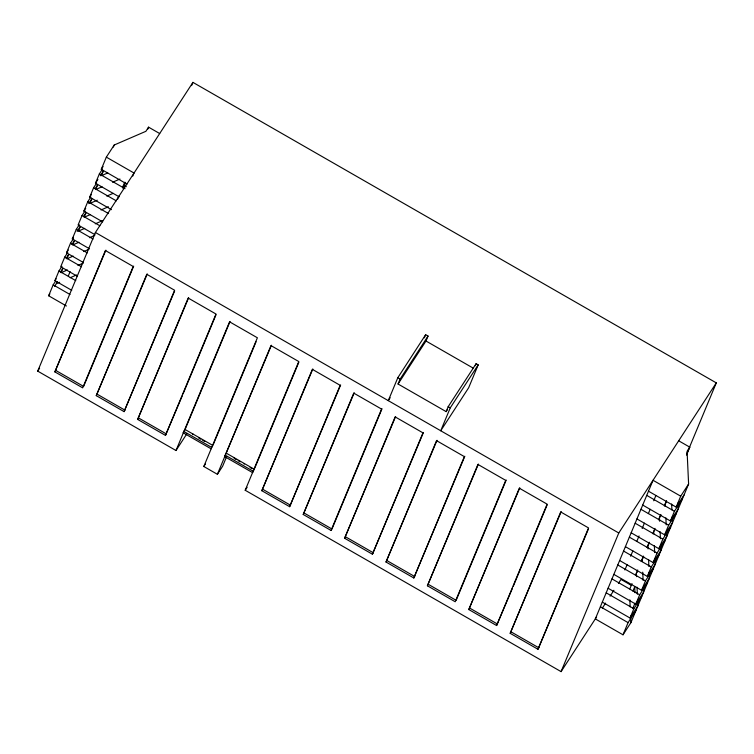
<?xml version="1.0" encoding="UTF-8"?>
<svg xmlns="http://www.w3.org/2000/svg" width="754" height="754" viewBox="0 0 754 754"><rect width="100%" height="100%" fill="white"/><g stroke="black" fill="none" stroke-linecap="round" stroke-linejoin="round"><path stroke-width="1.13" d="M192.788 434.615L193.015 434.059M234.409 457.829L234.183 458.385L236.172 459.525M66.437 305.992L48.633 295.766L53.185 284.842L55.608 281.11M71.734 290.318L54.919 280.667L58.953 270.978L61.988 266.313M67.756 252.449L64.721 257.114L60.716 266.746L77.53 276.398M83.317 262.477L66.512 252.826L70.49 243.25L73.524 238.584M89.113 248.566L72.299 238.905L76.267 229.386L79.293 224.72M85.07 210.866L82.035 215.531L78.096 224.994L94.91 234.645M102.676 221.855L83.892 211.073L87.803 201.667L90.838 197.001M111.441 209.64L89.688 197.152L93.581 187.803L96.606 183.137M119.207 196.86L95.475 183.231L99.349 173.938L102.374 169.273M126.983 184.08L101.272 169.311L106.342 157.134L114.222 145.004L145.871 131.319L148.576 127.162L159.688 133.543M54.693 286.435L57.342 281.647M113.373 147.039L114.222 145.004M68.341 275.898L70.113 271.638M186.898 433.738L175.993 450.524L37.7 371.119L95.409 232.486L192.93 82.375L716.3 382.881L686.545 454.36M117.577 199.31L118.906 196.106M122.459 187.576L124.674 182.251M123.383 187.689L125.598 182.355M147.699 129.264L148.576 127.162M132.761 176.078L134.033 173.034L106.342 157.134M54.872 371.892L105.39 250.517L133.204 266.482L82.686 387.858L54.872 371.892L105.871 250.168M191.582 85.626L192.93 82.375M133.684 266.134L83.619 386.425L55.805 370.459M96.267 395.652L146.785 274.286L174.598 290.252L124.08 411.627L96.267 395.652L147.266 273.928M124.08 411.627L174.626 290.987M137.662 419.422L188.18 298.047L215.993 314.022L165.475 435.388L137.662 419.422L188.66 297.698M165.475 435.388L182.195 396.029M183.09 393.861L216.021 314.757M211.374 448.31L211.063 448.79L183.25 432.815L183.835 431.42L185.079 429.507L212.892 445.473L211.648 447.386L183.835 431.42M175.993 450.524L229.574 321.817L257.387 337.783L203.806 466.5L217.388 474.294L222.628 466.236L226.634 456.604M184.853 430.053L230.055 321.458M213.344 444.398L256.068 341.751M252.769 472.079L252.458 472.551L224.645 456.585L271.449 345.228M217.388 474.294L270.969 345.586L298.782 361.552L245.201 490.26L561.07 671.625L596.602 616.932M244.136 464.096L244.371 463.55M252.458 472.551L254.287 469.242L226.473 453.267M254.739 468.159L298.81 362.278M261.836 490.722L312.354 369.347L340.167 385.322L289.649 506.688L261.836 490.722L312.835 368.998M289.649 506.688L340.648 384.974M303.231 514.492L353.749 393.117L381.562 409.083L331.044 530.458L303.231 514.492L354.229 392.768M332.42 527.941L382.042 408.734M447.405 409.667L446.132 411.618L398.055 384.012L425.982 341.015L428.036 336.077L425.652 334.71L397.801 377.745L388.272 400.647L390.167 397.707M398.055 384.012L400.11 379.073L428.036 336.077M424.351 337.83L425.652 334.71M344.616 538.252L395.143 416.887L422.956 432.853L372.429 554.228L344.616 538.252L395.624 416.528M372.429 554.228L423.437 432.504M446.132 411.618L448.187 406.679L476.123 363.682L478.187 364.87L468.649 387.773L440.722 430.76L450.251 407.867L478.187 364.87M386.01 562.022L436.538 440.647L464.351 456.622L413.823 577.988L386.01 562.022L437.018 440.298M475.303 365.662L476.123 363.682M413.823 577.988L464.832 456.264M427.405 585.792L477.923 464.417L505.736 480.383L455.218 601.758L427.405 585.792L478.404 464.068M506.217 480.034L456.151 600.325L428.338 584.35M468.799 609.552L519.317 488.187L547.131 504.153L496.613 625.528L468.799 609.552L519.798 487.829M496.613 625.528L512.428 588.327M513.333 586.16L547.159 504.888M510.185 633.322L560.712 511.947L588.525 527.923L537.998 649.288L510.185 633.322L561.193 511.598M537.998 649.288L575.019 561.164M575.924 558.997L588.554 528.648M561.07 671.625L618.78 532.993L716.3 382.881M624.906 569.967L627.092 564.718M630.627 556.216L632.851 550.882M636.847 541.287L639.062 535.962M642.172 528.497L644.387 523.163M648.383 513.568L650.165 509.299M653.709 500.769L655.933 495.435M629.826 588.902L632.012 583.653M635.509 575.255L637.714 569.958M641.258 561.419L643.482 556.094M647.036 547.564L649.251 542.23M652.804 533.7L655.019 528.365M658.572 519.836L660.796 514.501M664.34 505.972L666.564 500.637M686.489 455.114L689.797 447.169L678.685 440.788M632.917 591.145L634.708 586.848L634.981 592.719M632.729 608.582L634.962 603.209M648.478 491.203L676.168 507.103L680.711 496.179L653.03 480.279L595.321 618.911L623.011 634.802L628.082 622.625L635.961 610.495M602.314 602.107L630.005 618.007L633.869 608.714L641.748 596.584M608.082 588.243L635.773 604.143L639.665 594.793L647.545 582.663M613.85 574.378L641.541 590.278L645.462 580.872L653.341 568.742M619.628 560.514L647.318 576.414L651.249 566.951L659.137 554.821M625.396 546.659L653.087 562.55L657.045 553.031L664.924 540.901M631.164 532.795L658.855 548.695L662.841 539.119L670.721 526.989M636.932 518.931L664.623 534.831L668.638 525.199L676.517 513.069M642.71 505.067L670.4 520.967L674.425 511.278L682.313 499.148M623.011 634.802L630.891 622.672L688.6 484.04L687.092 451.326L689.797 447.169M101.272 169.311L103.091 166.511M95.475 183.231L97.907 179.499M100.329 175.767L103.355 171.101L101.46 175.673L107.784 172.93M89.688 197.152L91.507 194.353M95.136 188.754L97.568 185.022L95.683 189.537L102.016 186.794M83.892 211.073L85.711 208.274M88.736 203.608L91.771 198.943L89.915 203.392L97.304 200.206M83.553 216.596L85.975 212.854L84.146 217.256L90.48 214.522M72.299 238.905L73.515 237.039M77.153 231.44L80.188 226.775L78.378 231.12L84.702 228.387M66.512 252.826L68.331 250.026M71.969 244.428L74.392 240.696L72.601 244.984L78.934 242.251M66.173 258.349L68.595 254.616L66.833 258.848L73.166 256.106M54.919 280.667L56.135 278.801M60.377 272.269L62.799 268.537L61.065 272.712L67.398 269.97M48.633 295.766L49.849 293.9M122.648 188.048L124.269 185.559L126.286 186.719M37.7 371.119L39.604 368.197M183.25 432.815L183.561 432.344M203.806 466.5L205.55 463.814M224.645 456.585L224.956 456.104M245.201 490.26L247.123 487.301M331.044 530.458L331.967 529.025L304.154 513.05M666.31 502.173L665.235 503.842L665.339 506.179M661.079 515.208L659.458 517.706L659.618 521.212M602.371 608.044L605.585 603.115M610.071 596.197L613.916 590.278M618.412 583.37L620.976 579.421L631.079 585.217M654.774 529.902L653.69 531.561L653.803 533.898M649.543 542.937L647.922 545.425L648.082 548.931M680.711 496.179L688.6 484.04M643.775 556.801L642.154 559.289L642.257 561.626M676.168 507.103L684.048 494.973M637.46 571.494L636.376 573.153L636.536 576.659M670.4 520.967L678.28 508.837L678.006 502.993M664.623 534.831L672.502 522.701L672.238 516.858M658.855 548.695L666.734 536.556L666.47 530.722M653.087 562.55L660.966 550.42L660.749 545.745M647.318 576.414L655.198 564.284L654.924 558.441M641.541 590.278L649.42 578.148L649.156 572.305M635.773 604.143L643.652 592.013L643.435 587.338M630.005 618.007L637.884 605.877L637.611 600.033M112.572 182.232L119.952 179.047M106.795 196.097L113.128 193.363M101.027 209.961L108.416 206.766M95.258 223.825L102.638 220.63M89.481 237.689L94.759 235.408M83.713 251.553L88.991 249.272M77.945 265.408L83.223 263.127M56.512 283.636L59.66 282.279M70.207 277.717L76.597 274.956M425.982 341.015L473.06 368.046M99.349 173.938L125.06 188.698M646.734 495.378L674.425 511.278M93.581 187.803L116.323 200.866M640.947 509.299L668.638 525.199M397.801 377.745L400.11 379.073M448.187 406.679L450.251 407.867M87.803 201.667L108.576 213.589M635.151 523.219L662.841 539.119M82.035 215.531L99.839 225.748M629.354 537.14L657.045 553.031M95.409 232.486L618.78 532.993M76.267 229.386L93.072 239.046M623.567 551.051L651.249 566.951M70.49 243.25L87.304 252.901M617.771 564.972L645.462 580.872M64.721 257.114L81.536 266.765M611.975 578.893L639.665 594.793M58.953 270.978L75.768 280.629M606.178 592.814L633.869 608.714M53.185 284.842L69.99 294.494M600.391 606.734L628.082 622.625M198.764 438.046L200.752 439.186M202.741 440.336L204.73 441.467M238.16 460.666L240.158 461.816M250.092 467.518L252.072 468.658M225.229 455.18L253.042 471.156M97.2 394.219L125.013 410.195M138.585 417.989L166.398 433.955M262.769 489.289L290.582 505.255M345.549 536.82L373.362 552.795M386.943 560.59L414.757 576.556M469.733 608.12L497.546 624.086M511.118 631.89L538.931 647.856M671.644 504.002L671.918 509.845M665.876 517.866L666.197 524.878M660.108 531.721L660.429 538.733M654.34 545.585L654.661 552.597M648.563 559.449L648.883 566.461M642.738 572.145L643.115 580.326M637.026 587.178L637.347 594.19M629.844 599.845L630.165 606.904M630.589 616.141L630.891 622.672"/></g></svg>
